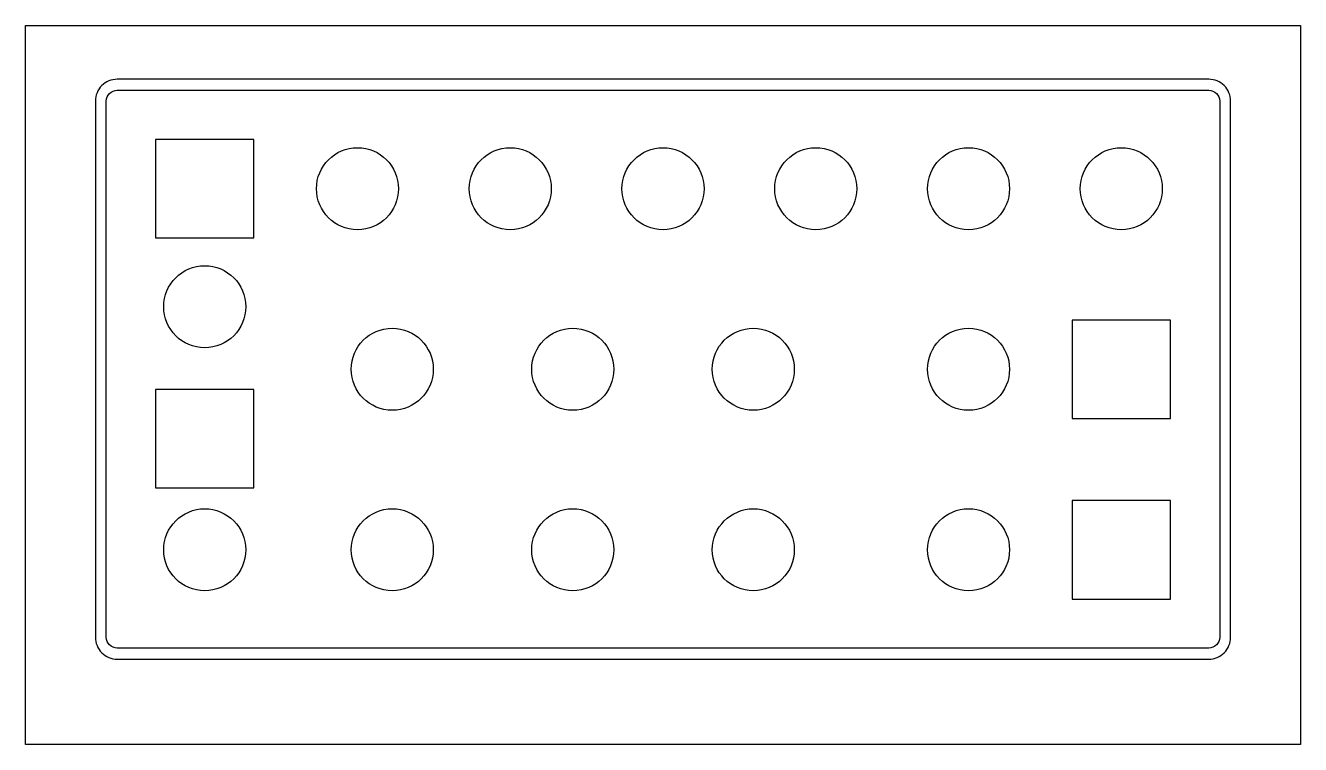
# Model space of a CAD drawing. Header units: millimetres. Extents: x -58 to 58, y -33 to 33.
import ezdxf

# ---------------------------------------------------------------- set-up
doc = ezdxf.new("R2010")
doc.units = ezdxf.units.MM
doc.layers.get('0').update_dxf_attribs({"linetype": 'CONTINUOUS'})

msp = doc.modelspace()

# ---------------------------------------------------------------- linework, layer by layer
for points in [[(-58.3, -32.88), (-58.3, 32.88), (58.3, 32.88), (58.3, -32.88)], [(-37.41, 22.46), (-46.41, 22.46), (-46.41, 13.46), (-37.41, 13.46)], [(46.41, -3.06), (46.41, 5.94), (37.41, 5.94), (37.41, -3.06)], [(-46.41, -0.41), (-46.41, -9.41), (-37.41, -9.41), (-37.41, -0.41)], [(37.41, -19.57), (46.41, -19.57), (46.41, -10.57), (37.41, -10.57)]]:
    msp.add_lwpolyline(points, close=True)
for points in [[(-51.91, 25.96), (-51.91, -23.07, 0.414214), (-49.91, -25.07), (49.91, -25.07, 0.414214), (51.91, -23.07), (51.91, 25.96, 0.414214), (49.91, 27.96), (-49.91, 27.96, 0.414214)], [(49.91, -24.06), (-49.91, -24.06, -0.414214), (-50.91, -23.07), (-50.91, 25.96, -0.414214), (-49.91, 26.95), (49.91, 26.95, -0.414214), (50.91, 25.96), (50.91, -23.07, -0.414214)]]:
    msp.add_lwpolyline(points, format="xyb", close=True)
for centre in [(-27.94, 17.95), (-13.97, 17.95), (0, 17.95), (13.97, 17.95), (27.94, 17.95), (41.91, 17.95), (-41.91, 7.16), (-24.76, 1.44), (-8.25, 1.44), (8.26, 1.44), (27.94, 1.44), (-41.91, -15.07), (-24.76, -15.07), (-8.25, -15.07), (8.26, -15.07), (27.94, -15.07)]:
    msp.add_circle(centre, 3.75)

doc.saveas('drawing.dxf')
